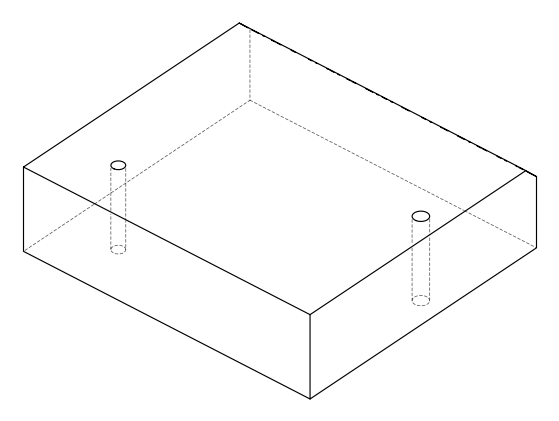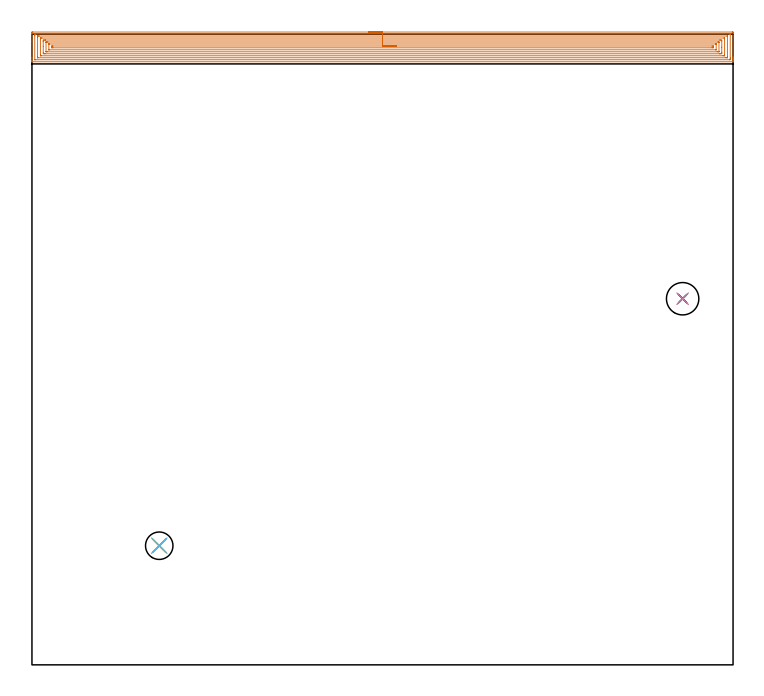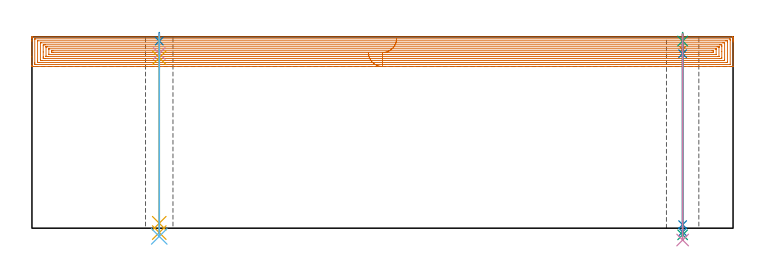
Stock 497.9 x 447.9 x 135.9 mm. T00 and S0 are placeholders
(PLAN: 10 operations, 8 tool changes, 35.4 min)
(1 AREA_MILL | FG_CHAMFER_SURFACE | UGT0205_001 | 32.16 min | 110830 mm3)
(2 SPOT_DRILL | STEP1HOLE | NXT0321_9005460120000 | 0.05 min | 189 mm3)
(3 SPOT_DRILL_1 | STEP1HOLE_1 | NXT0321_9005460120000 | 0.05 min | 182 mm3)
(4 DRILL_BLIND_HOLE_INTO_CENTER | STEP1HOLE | UGT0301_198 | 0.06 min | 398 mm3)
(5 GUN_DRILL_THROUGH_HOLE | STEP1HOLE | UGT0307_003 | 0.65 min | 4756 mm3)
(6 SPADE_DRILL_TO_ENLARGE_THROUGH_HOLE | STEP1HOLE | UGT0306_010 | 0.58 min | 35169 mm3)
(7 DRILL_BLIND_HOLE_INTO_CENTER_1 | STEP1HOLE_1 | NXT0301_125 | 0.05 min | 167 mm3)
(8 GUN_DRILL_THROUGH_HOLE_1 | STEP1HOLE_1 | UGT0307_001 | 0.6 min | 2454 mm3)
(9 SPADE_DRILL_TO_ENLARGE_THROUGH_HOLE_1 | STEP1HOLE_1 | UGT0306_005 | 0.57 min | 19561 mm3)
(10 DRILL_TO_ENLARGE_THROUGH_HOLE | STEP1HOLE_1 | UGT0301_055 | 0.59 min | 34009 mm3)
(TOOL UGT0205_001 | Chamfer Mill 20 x 3 x 45 deg. | D20 FL50 Z2)
(TOOL NXT0321_9005460120000 | NC Spot Drill, 142deg, 12mm, Carbide, Uncoated | D12 PA142 FL30 Z2)
(TOOL UGT0301_198 | Twist Drill 7.9 mm | D7.9 PA118 FL73 Z2)
(TOOL UGT0307_003 | Gun Drill 7 mm | D7 PA130 FL24 Z1)
(TOOL UGT0306_010 | Spade Drill 19.5mm | D19.5 PA132 FL10 Z2)
(TOOL NXT0301_125 | Carbide Drill 6mm [861.1-0600-018A1-GP GC34] | D6 PA150 FL18.7 Z2)
(TOOL UGT0307_001 | Gun Drill 5 mm | D5 PA130 FL24 Z1)
(TOOL UGT0306_005 | Spade Drill 14.5mm | D14.5 PA132 FL10 Z2)
(TOOL UGT0301_055 | Twist Drill 23 mm | D23 PA118 FL155 Z2)
(OP 1 AREA_MILL)
G17 G21 G94 G90
T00 M6
G54
G17 G0 G90 X238.95 Y449.4 S1061 M3
G43 Z145.9 H0
Z124.8
G94 G1 X238.988 Z123.928 F250.
X239.102 Z123.064
X239.291 Z122.212
X239.553 Z121.38
X239.887 Z120.574
X240.29 Z119.8
X240.758 Z119.064
X241.29 Z118.372
X241.879 Z117.729
X242.522 Z117.14
X243.214 Z116.609
X243.95 Z116.14
X244.724 Z115.737
X245.53 Z115.403
X246.362 Z115.141
X247.214 Z114.952
X248.078 Z114.838
X248.95 Z114.8
X497.283
X497.744 Y449.395 Z114.803
X497.89 Y449.392 Z114.806
X497.9 Y449.242 Z114.956
Y431.978 Z132.217
Y431.37 Z132.824
Y430.826 Z133.371
Y430.49 Z133.706
Y429.946 Z134.25
Y429.61 Z134.584
Y428.939 Z135.261
Y428.629 Z135.571
X497.899 Y428.296 Z135.894
X497.732 Y428.3 Z135.9
X0.17
X0.001 Y428.296 Z135.894
X0. Y428.628 Z135.571
Y428.939 Z135.26
Y429.61 Z134.584
Y430.826 Z133.371
Y431.37 Z132.824
Y442.538 Z121.66
Y448.697 Z115.5
X0.003 Y448.969 Z115.228
X0.01 Y449.392 Z114.806
X0.185 Y449.395 Z114.803
X0.617 Y449.4 Z114.8
X248.95
Y447.986 Z116.214
X495.496 Y447.985 Z116.215
X495.603
X495.863 Y447.98 Z116.22
X495.887 Y447.979 Z116.221
X495.892 Y447.961 Z116.239
X495.897 Y447.929 Z116.271
X495.899 Y447.897 Z116.303
X495.9 Y430.973 Z133.227
X495.898 Y430.49 Z133.71
X495.894 Y430.099 Z134.101
X495.881 Y429.721 Z134.479
X495.496 Y429.716 Z134.484
X495.39 Y429.715 Z134.485
X2.404
X2.297
X2.038 Y429.72 Z134.48
X2.013 Y429.721 Z134.479
X2.008 Y429.739 Z134.461
X2.003 Y429.771 Z134.429
X2.001 Y429.803 Z134.397
X2. Y446.727 Z117.473
X2.002 Y447.21 Z116.99
X2.006 Y447.601 Z116.599
X2.019 Y447.979 Z116.221
X2.404 Y447.984 Z116.216
X2.51 Y447.985 Z116.215
X248.95 Y447.986 Z116.214
Y446.572 Z117.628
X493.71 Y446.571 Z117.629
X493.792 Y446.57 Z117.63
X493.856 Y446.567 Z117.633
X493.89 Y446.564 Z117.636
X493.892 Y446.517 Z117.683
X493.897 Y446.33 Z117.87
X493.9 Y446.143 Z118.057
Y432.063 Z132.137
X493.896 Y431.37 Z132.83
X493.893 Y431.19 Z133.01
X493.885 Y431.135 Z133.065
X493.832 Y431.133 Z133.067
X493.71 Y431.131 Z133.069
X493.062 Y431.129 Z133.071
X492.817 Y431.128 Z133.072
X4.19 Y431.129 Z133.071
X4.108 Y431.13 Z133.07
X4.044 Y431.133 Z133.067
X4.01 Y431.136 Z133.064
X4.008 Y431.183 Z133.017
X4.003 Y431.37 Z132.83
X4. Y431.557 Z132.643
Y445.637 Z118.563
X4.004 Y446.33 Z117.87
X4.007 Y446.51 Z117.69
X4.015 Y446.565 Z117.635
X4.068 Y446.567 Z117.633
X4.19 Y446.569 Z117.631
X4.838 Y446.571 Z117.629
X5.083
X248.95 Y446.572 Z117.628
Y445.157 Z119.043
X491.327
X491.765 Y445.153 Z119.047
X491.858 Y445.15 Z119.05
X491.89 Y445.146 Z119.054
X491.893 Y445.101 Z119.099
X491.896 Y445. Z119.2
X491.9 Y444.593 Z119.607
Y433.13 Z131.07
X491.895 Y432.702 Z131.498
X491.891 Y432.595 Z131.605
X491.888 Y432.55 Z131.65
X491.825 Y432.548 Z131.652
X491.624 Y432.545 Z131.655
X491.03 Y432.543 Z131.657
X490.733
X6.572
X6.135 Y432.547 Z131.653
X6.042 Y432.55 Z131.65
X6.01 Y432.554 Z131.646
X6.007 Y432.599 Z131.601
X6.004 Y432.7 Z131.5
X6. Y433.107 Z131.093
Y444.57 Z119.63
X6.005 Y444.998 Z119.202
X6.009 Y445.105 Z119.095
X6.012 Y445.15 Z119.05
X6.075 Y445.152 Z119.048
X6.276 Y445.155 Z119.045
X6.87 Y445.157 Z119.043
X7.167
X248.95
Y443.743 Z120.457
X488.35
X489.192 Y443.74 Z120.46
X489.243 Y443.738 Z120.462
X489.89 Y443.69 Z120.51
X489.899 Y443.044 Z121.156
X489.9 Y438.643 Z125.557
Y435.123 Z129.077
X489.899 Y434.89 Z129.31
X489.896 Y434.247 Z129.953
X489.89 Y434.01 Z130.19
X489.293 Y433.962 Z130.238
X489.243 Y433.96 Z130.24
X488.404 Y433.957 Z130.243
X488.35
X9.55
X8.708 Y433.96 Z130.24
X8.657 Y433.962 Z130.238
X8.01 Y434.01 Z130.19
X8.001 Y434.656 Z129.544
X8. Y439.057 Z125.143
Y442.577 Z121.623
X8.001 Y442.81 Z121.39
X8.004 Y443.453 Z120.747
X8.01 Y443.69 Z120.51
X8.607 Y443.738 Z120.462
X8.657 Y443.74 Z120.46
X9.496 Y443.743 Z120.457
X9.55
X248.95
Y442.329 Z121.871
X487.052
X487.457 Y442.328 Z121.872
X487.861 Y442.324 Z121.876
X487.882 Y442.322 Z121.878
X487.89 Y442.313 Z121.887
X487.895 Y442.269 Z121.931
X487.899 Y442.192 Z122.008
X487.9 Y435.77 Z128.43
X487.899 Y435.552 Z128.648
X487.895 Y435.443 Z128.757
X487.89 Y435.39 Z128.81
X487.882 Y435.378 Z128.822
X487.858 Y435.375 Z128.825
X487.457 Y435.372 Z128.828
X486.969 Y435.371 Z128.829
X486.564
X10.848
X10.443 Y435.372 Z128.828
X10.039 Y435.376 Z128.824
X10.018 Y435.378 Z128.822
X10.01 Y435.387 Z128.813
X10.005 Y435.431 Z128.769
X10.001 Y435.508 Z128.692
X10. Y441.93 Z122.27
X10.001 Y442.148 Z122.052
X10.005 Y442.257 Z121.943
X10.01 Y442.31 Z121.89
X10.018 Y442.322 Z121.878
X10.042 Y442.325 Z121.875
X10.443 Y442.328 Z121.872
X10.931 Y442.329 Z121.871
X11.336
X248.95
Y440.915 Z123.285
X485.67 Y440.914 Z123.286
X485.809 Y440.913 Z123.287
X485.863 Y440.91 Z123.29
X485.885 Y440.908 Z123.292
X485.891 Y440.899 Z123.301
X485.895 Y440.881 Z123.319
X485.899 Y440.824 Z123.376
Y437.077 Z127.123
X485.896 Y436.927 Z127.273
X485.89 Y436.807 Z127.393
X485.886 Y436.791 Z127.409
X485.881 Y436.789 Z127.411
X485.859 Y436.787 Z127.413
X485.67 Y436.786 Z127.414
X485.533 Y436.785 Z127.415
X12.23 Y436.786 Z127.414
X12.091 Y436.787 Z127.413
X12.037 Y436.79 Z127.41
X12.015 Y436.792 Z127.408
X12.01 Y436.801 Z127.399
X12.005 Y436.819 Z127.381
X12.001 Y436.875 Z127.325
Y440.623 Z123.577
X12.004 Y440.773 Z123.427
X12.01 Y440.893 Z123.307
X12.014 Y440.909 Z123.291
X12.019 Y440.911 Z123.289
X12.041 Y440.913 Z123.287
X12.23 Y440.914 Z123.286
X12.367 Y440.915 Z123.285
X248.95
Y439.5 Z124.7
X482.99
X483.674 Y439.497 Z124.703
X483.884 Y439.493 Z124.707
X483.899 Y439.29 Z124.91
X483.9 Y439.274 Z124.926
Y438.41 Z125.79
X483.899 Y438.395 Z125.805
X483.884 Y438.207 Z125.993
X483.203 Y438.201 Z125.999
X482.99 Y438.2 Z126.
X14.91
X14.226 Y438.203 Z125.997
X14.016 Y438.207 Z125.993
X14.001 Y438.41 Z125.79
X14. Y438.426 Z125.774
Y439.29 Z124.91
X14.001 Y439.305 Z124.895
X14.016 Y439.493 Z124.707
X14.697 Y439.499 Z124.701
X14.91 Y439.5 Z124.7
X248.95
X249.822 Z124.738
X250.686 Z124.851
X251.538 Z125.04
X252.37 Z125.303
X253.176 Z125.636
X253.95 Z126.039
X254.686 Z126.508
X255.378 Z127.039
X256.021 Z127.628
X256.61 Z128.272
X257.142 Z128.964
X257.61 Z129.7
X258.013 Z130.473
X258.347 Z131.279
X258.609 Z132.111
X258.798 Z132.963
X258.912 Z133.828
X258.95 Z134.7
G0 Z145.9
M5
M2
(OP 2 SPOT_DRILL)
G17 G21 G94 G90
T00 M6
G54
G17 G0 G90 X90.4 Y84.6 S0 M3
G43 Z145.9 H0
G94 G81 G98 Z132.9 F250. R138.9
G80
M5
M2
(OP 3 SPOT_DRILL_1)
G17 G21 G94 G90
T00 M6
G54
G17 G0 G90 X462.1 Y260. S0 M3
G43 Z145.9 H0
G94 G81 G98 Z132.9 F250. R138.9
G80
M5
M2
(OP 4 DRILL_BLIND_HOLE_INTO_CENTER)
G17 G21 G94 G90
T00 M6
G54
G17 G0 G90 X90.4 Y84.6 S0 M3
G43 Z145.9 H0
G94 G81 G98 Z124.05 F250. R137.9
G80
M5
M2
(OP 5 GUN_DRILL_THROUGH_HOLE)
G17 G21 G94 G90
T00 M6
G54
G17 G0 G90 X90.4 Y84.6 M8
G43 Z145.9 H0
Z136.443
S716 M3
G94 G1 Z121.021 F125. M26
G4 X.084
Z3.5 F250.
G4 X.084
Z-3.132 F125.
G4 X.084
M5
M9
G0 Z136.443
Z145.9
M2
(OP 6 SPADE_DRILL_TO_ENLARGE_THROUGH_HOLE)
G17 G21 G94 G90
T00 M6
G54
G17 G0 G90 X90.4 Y84.6 S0 M3
G43 Z145.9 H0
G94 G73 G98 Z-5.841 F250. Q17.718 R137.9
G80
M5
M2
(OP 7 DRILL_BLIND_HOLE_INTO_CENTER_1)
G17 G21 G94 G90
T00 M6
G54
G17 G0 G90 X462.1 Y260. S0 M3
G43 Z145.9 H1
G94 G81 G98 Z126.9 F250. R137.9
G80
M5
M2
(OP 8 GUN_DRILL_THROUGH_HOLE_1)
G17 G21 G94 G90
T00 M6
G54
G17 G0 G90 X462.1 Y260. M8
G43 Z145.9 H0
Z133.09
S716 M3
G94 G1 Z123.904 F125. M26
G4 X.084
Z2.5 F250.
G4 X.084
Z-2.666 F125.
G4 X.084
M5
M9
G0 Z133.09
Z145.9
M2
(OP 9 SPADE_DRILL_TO_ENLARGE_THROUGH_HOLE_1)
G17 G21 G94 G90
T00 M6
G54
G17 G0 G90 X462.1 Y260. S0 M3
G43 Z145.9 H0
G94 G73 G98 Z-4.728 F250. Q14.063 R137.9
G80
M5
M2
(OP 10 DRILL_TO_ENLARGE_THROUGH_HOLE)
G17 G21 G94 G90
T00 M6
G54
G17 G0 G90 X462.1 Y260. S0 M3
G43 Z145.9 H0
G94 G73 G98 Z-8.41 F250. Q20.616 R137.9
G80
M5
M2
